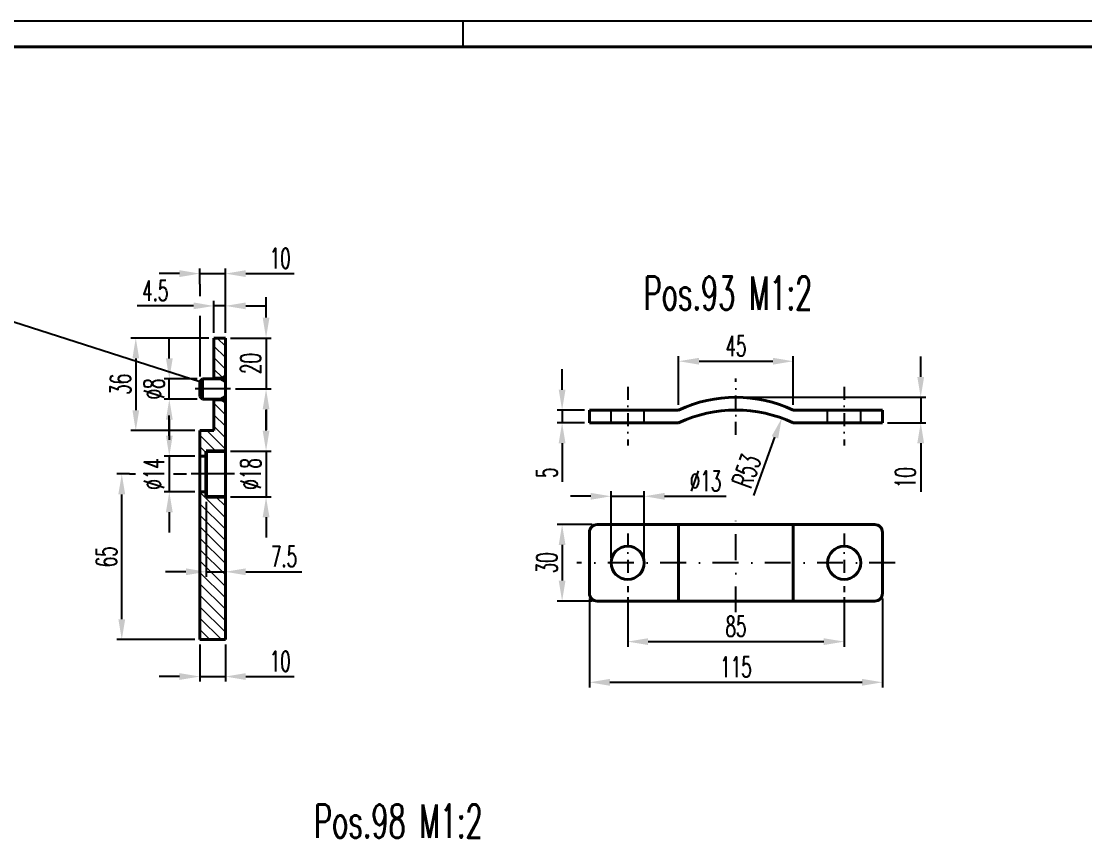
# Model space of a CAD drawing. Extents: x -620 to 569, y 5788 to 6629.
# Drawn here: x -117 to 91.7, y 6463.6 to 6623.8 of the extents above; entities that cross this region are included whole.
import ezdxf

# ---------------------------------------------------------------- set-up
doc = ezdxf.new("R2010")
doc.units = 0
doc.linetypes.add('STRICHPUNKT', pattern=[25.4, 12.7, -6.35, 0, -6.35])
doc.linetypes.add('VERDECKT', pattern=[9.525, 6.35, -3.175])
doc.layers.get('Defpoints').update_dxf_attribs({"linetype": 'CONTINUOUS'})
for name, color, linetype, lineweight in [('ACHSE', 150, 'STRICHPUNKT', 25), ('BEM', 6, 'CONTINUOUS', 25), ('SCHRAFFUR', 252, 'CONTINUOUS', 13), ('TEXT_7', 1, 'CONTINUOUS', 60), ('VERDECKT', 2, 'VERDECKT', 25), ('VOLL_03', 6, 'CONTINUOUS', 25), ('VOLL_05', 7, 'CONTINUOUS', 40)]:
    doc.layers.add(name, color=color, linetype=linetype, lineweight=lineweight)
doc.styles.add('ROMANS', font='romans.shx', dxfattribs={"width": 0.6, "height": 80})
doc.styles.get("Standard").update_dxf_attribs({"font": 'romans.shx', "width": 0.6})
doc.dimstyles.get("Standard").update_dxf_attribs({"dimtxt": 4, "dimasz": 4, "dimexe": 1, "dimexo": 1, "dimgap": 1, "dimtad": 1, "dimdsep": 46, "dimtxsty": 'Standard', "dimcen": 0, "dimclrd": 256, "dimclre": 256, "dimclrt": 256, "dimazin": 0, "dimtfac": 1, "dimtmove": 0, "dimatfit": 3, "dimfxl": 0, "dimtolj": 1, "dimtzin": 0, "dimarcsym": 0})

# ---------------------------------------------------------------- blocks, each defined once
blk = doc.blocks.new('*D115')
at = {"layer": 'BEM', "lineweight": -2}
for p, q in [((-1.27, 6518.55), (-1.27, 6531.61)), ((5.23, 6518.55), (5.23, 6531.61)), ((-5.27, 6530.61), (-9.27, 6530.61)), ((-1.27, 6530.61), (5.23, 6530.61)), ((9.23, 6530.61), (21.29, 6530.61))]:
    blk.add_line(p, q, dxfattribs=at)
at = {"layer": 'BEM'}
for points in [[(-5.27, 6531.27), (-5.27, 6529.94), (-1.27, 6530.61)], [(9.23, 6531.27), (9.23, 6529.94), (5.23, 6530.61)]]:
    blk.add_solid(points, dxfattribs=at)
at = {"layer": 'Defpoints', "color": 0}
for p in [(5.23, 6530.61), (-1.27, 6517.55), (5.23, 6517.55)]:
    blk.add_point(p, dxfattribs=at)
at = {"layer": 'BEM', "insert": (17.26, 6533.61), "char_height": 4, "attachment_point": 5}
blk.add_mtext('\\A1;%%c13', dxfattribs=at)
blk = doc.blocks.new('*D114')
at = {"layer": 'BEM', "lineweight": -2}
for p, q in [((59.5, 6554.03), (59.5, 6558.03)), ((24.23, 6550.03), (60.5, 6550.03)), ((59.5, 6550.03), (59.5, 6545.03)), ((52.98, 6545.03), (60.5, 6545.03)), ((59.5, 6541.03), (59.5, 6531.49))]:
    blk.add_line(p, q, dxfattribs=at)
at = {"layer": 'BEM'}
for points in [[(58.83, 6554.03), (60.16, 6554.03), (59.5, 6550.03)], [(58.83, 6541.03), (60.16, 6541.03), (59.5, 6545.03)]]:
    blk.add_solid(points, dxfattribs=at)
at = {"layer": 'Defpoints', "color": 0}
for p in [(23.23, 6550.03), (51.98, 6545.03), (59.5, 6545.03)]:
    blk.add_point(p, dxfattribs=at)
at = {"layer": 'BEM', "insert": (56.5, 6534.26), "char_height": 4, "attachment_point": 5, "rotation": 90}
blk.add_mtext('\\A1;10', dxfattribs=at)
blk = doc.blocks.new('*D113')
at = {"layer": 'BEM', "lineweight": -2}
for p, q in [((11.98, 6548.53), (11.98, 6558.11)), ((15.98, 6557.11), (30.48, 6557.11)), ((34.48, 6548.53), (34.48, 6558.11))]:
    blk.add_line(p, q, dxfattribs=at)
at = {"layer": 'BEM'}
for points in [[(15.98, 6557.78), (15.98, 6556.45), (11.98, 6557.11)], [(30.48, 6557.78), (30.48, 6556.45), (34.48, 6557.11)]]:
    blk.add_solid(points, dxfattribs=at)
at = {"layer": 'Defpoints', "color": 0}
for p in [(34.48, 6557.11), (11.98, 6547.53), (34.48, 6547.53)]:
    blk.add_point(p, dxfattribs=at)
at = {"layer": 'BEM', "insert": (23.23, 6560.11), "char_height": 4, "attachment_point": 5}
blk.add_mtext('\\A1;45', dxfattribs=at)
blk = doc.blocks.new('*D112')
at = {"layer": 'BEM', "lineweight": -2}
blk.add_line((26.75, 6530.74), (30.88, 6542.19), dxfattribs=at)
at = {"layer": 'BEM'}
blk.add_solid([(30.25, 6542.42), (31.51, 6541.97), (32.24, 6545.96)], dxfattribs=at)
at = {"layer": 'Defpoints', "color": 0}
for p in [(32.24, 6545.96), (23.23, 6520.97)]:
    blk.add_point(p, dxfattribs=at)
at = {"layer": 'BEM', "insert": (25.32, 6535.6), "char_height": 4, "attachment_point": 5, "rotation": 70.181}
blk.add_mtext('\\A1;R53', dxfattribs=at)
blk = doc.blocks.new('*D111')
at = {"layer": 'BEM', "lineweight": -2}
for p, q in [((-10.89, 6551.53), (-10.89, 6555.53)), ((-6.52, 6547.53), (-11.89, 6547.53)), ((-10.89, 6547.53), (-10.89, 6545.03)), ((-6.52, 6545.03), (-11.89, 6545.03)), ((-10.89, 6541.03), (-10.89, 6533.43))]:
    blk.add_line(p, q, dxfattribs=at)
at = {"layer": 'BEM'}
for points in [[(-11.56, 6551.53), (-10.23, 6551.53), (-10.89, 6547.53)], [(-11.56, 6541.03), (-10.23, 6541.03), (-10.89, 6545.03)]]:
    blk.add_solid(points, dxfattribs=at)
at = {"layer": 'Defpoints', "color": 0}
for p in [(-5.52, 6547.53), (-10.89, 6545.03), (-5.52, 6545.03)]:
    blk.add_point(p, dxfattribs=at)
at = {"layer": 'BEM', "insert": (-13.89, 6535.23), "char_height": 4, "attachment_point": 5, "rotation": 90}
blk.add_mtext('\\A1;5', dxfattribs=at)
blk = doc.blocks.new('*D110')
at = {"layer": 'BEM', "lineweight": -2}
for p, q in [((-5.52, 6510.55), (-5.52, 6493.1)), ((51.98, 6510.55), (51.98, 6493.1)), ((-1.52, 6494.1), (47.98, 6494.1))]:
    blk.add_line(p, q, dxfattribs=at)
at = {"layer": 'BEM'}
for points in [[(-1.52, 6494.77), (-1.52, 6493.43), (-5.52, 6494.1)], [(47.98, 6494.77), (47.98, 6493.43), (51.98, 6494.1)]]:
    blk.add_solid(points, dxfattribs=at)
at = {"layer": 'Defpoints', "color": 0}
for p in [(-5.52, 6511.55), (51.98, 6511.55), (51.98, 6494.1)]:
    blk.add_point(p, dxfattribs=at)
at = {"layer": 'BEM', "insert": (23.23, 6497.1), "char_height": 4, "attachment_point": 5}
blk.add_mtext('\\A1;115', dxfattribs=at)
blk = doc.blocks.new('*D109')
at = {"layer": 'BEM', "lineweight": -2}
for p, q in [((1.98, 6510.79), (1.98, 6501.09)), ((44.48, 6510.79), (44.48, 6501.09)), ((5.98, 6502.09), (40.48, 6502.09))]:
    blk.add_line(p, q, dxfattribs=at)
at = {"layer": 'BEM'}
for points in [[(5.98, 6502.75), (5.98, 6501.42), (1.98, 6502.09)], [(40.48, 6502.75), (40.48, 6501.42), (44.48, 6502.09)]]:
    blk.add_solid(points, dxfattribs=at)
at = {"layer": 'Defpoints', "color": 0}
for p in [(1.98, 6511.79), (44.48, 6511.79), (44.48, 6502.09)]:
    blk.add_point(p, dxfattribs=at)
at = {"layer": 'BEM', "insert": (23.23, 6505.09), "char_height": 4, "attachment_point": 5}
blk.add_mtext('\\A1;85', dxfattribs=at)
blk = doc.blocks.new('*D108')
at = {"layer": 'BEM', "lineweight": -2}
for p, q in [((-5.02, 6525.05), (-11.89, 6525.05)), ((-10.89, 6521.05), (-10.89, 6514.05)), ((-5.02, 6510.05), (-11.89, 6510.05))]:
    blk.add_line(p, q, dxfattribs=at)
at = {"layer": 'BEM'}
for points in [[(-11.56, 6521.05), (-10.23, 6521.05), (-10.89, 6525.05)], [(-11.56, 6514.05), (-10.23, 6514.05), (-10.89, 6510.05)]]:
    blk.add_solid(points, dxfattribs=at)
at = {"layer": 'Defpoints', "color": 0}
for p in [(-4.02, 6525.05), (-10.89, 6510.05), (-4.02, 6510.05)]:
    blk.add_point(p, dxfattribs=at)
at = {"layer": 'BEM', "insert": (-13.89, 6517.55), "char_height": 4, "attachment_point": 5, "rotation": 90}
blk.add_mtext('\\A1;30', dxfattribs=at)
blk = doc.blocks.new('*D107')
at = {"layer": 'BEM', "lineweight": -2}
for p, q in [((-81.99, 6572.26), (-81.99, 6575.31)), ((-76.99, 6562.67), (-76.99, 6575.31)), ((-85.99, 6574.31), (-89.99, 6574.31)), ((-81.99, 6574.31), (-76.99, 6574.31)), ((-72.99, 6574.31), (-63.45, 6574.31))]:
    blk.add_line(p, q, dxfattribs=at)
at = {"layer": 'BEM'}
for points in [[(-85.99, 6574.98), (-85.99, 6573.64), (-81.99, 6574.31)], [(-72.99, 6574.98), (-72.99, 6573.64), (-76.99, 6574.31)]]:
    blk.add_solid(points, dxfattribs=at)
at = {"layer": 'Defpoints', "color": 0}
for p in [(-76.99, 6574.31), (-81.99, 6571.26), (-76.99, 6561.67)]:
    blk.add_point(p, dxfattribs=at)
at = {"layer": 'BEM', "insert": (-66.22, 6577.31), "char_height": 4, "attachment_point": 5}
blk.add_mtext('\\A1;10', dxfattribs=at)
blk = doc.blocks.new('*D106')
at = {"layer": 'BEM', "lineweight": -2}
for p, q in [((-95.82, 6534.99), (-98.32, 6534.99)), ((-97.32, 6506.49), (-97.32, 6530.99)), ((-82.99, 6502.49), (-98.32, 6502.49))]:
    blk.add_line(p, q, dxfattribs=at)
at = {"layer": 'BEM'}
for points in [[(-97.99, 6530.99), (-96.65, 6530.99), (-97.32, 6534.99)], [(-97.99, 6506.49), (-96.65, 6506.49), (-97.32, 6502.49)]]:
    blk.add_solid(points, dxfattribs=at)
at = {"layer": 'Defpoints', "color": 0}
for p in [(-97.32, 6534.99), (-94.82, 6534.99), (-81.99, 6502.49)]:
    blk.add_point(p, dxfattribs=at)
at = {"layer": 'BEM', "insert": (-100.32, 6518.74), "char_height": 4, "attachment_point": 5, "rotation": 90}
blk.add_mtext('\\A1;65', dxfattribs=at)
blk = doc.blocks.new('*D101')
at = {"layer": 'BEM', "lineweight": -2}
for p, q in [((-87.99, 6542.49), (-87.99, 6546.49)), ((-82.99, 6538.49), (-88.99, 6538.49)), ((-87.99, 6538.49), (-87.99, 6531.49)), ((-82.99, 6531.49), (-88.99, 6531.49)), ((-87.99, 6527.49), (-87.99, 6523.49))]:
    blk.add_line(p, q, dxfattribs=at)
at = {"layer": 'BEM'}
for points in [[(-88.65, 6542.49), (-87.32, 6542.49), (-87.99, 6538.49)], [(-88.65, 6527.49), (-87.32, 6527.49), (-87.99, 6531.49)]]:
    blk.add_solid(points, dxfattribs=at)
at = {"layer": 'Defpoints', "color": 0}
for p in [(-81.99, 6538.49), (-87.99, 6531.49), (-81.99, 6531.49)]:
    blk.add_point(p, dxfattribs=at)
at = {"layer": 'BEM', "insert": (-90.99, 6534.99), "char_height": 4, "attachment_point": 5, "rotation": 90}
blk.add_mtext('\\A1;%%c14', dxfattribs=at)
blk = doc.blocks.new('*D100')
at = {"layer": 'BEM', "lineweight": -2}
for p, q in [((-69, 6543.49), (-69, 6547.49)), ((-75.99, 6539.49), (-68, 6539.49)), ((-69, 6539.49), (-69, 6530.49)), ((-75.99, 6530.49), (-68, 6530.49)), ((-69, 6526.49), (-69, 6522.49))]:
    blk.add_line(p, q, dxfattribs=at)
at = {"layer": 'BEM'}
for points in [[(-69.66, 6543.49), (-68.33, 6543.49), (-69, 6539.49)], [(-69.66, 6526.49), (-68.33, 6526.49), (-69, 6530.49)]]:
    blk.add_solid(points, dxfattribs=at)
at = {"layer": 'Defpoints', "color": 0}
for p in [(-76.99, 6539.49), (-76.99, 6530.49), (-69, 6530.49)]:
    blk.add_point(p, dxfattribs=at)
at = {"layer": 'BEM', "insert": (-72, 6534.99), "char_height": 4, "attachment_point": 5, "rotation": 90}
blk.add_mtext('\\A1;%%c18', dxfattribs=at)
blk = doc.blocks.new('*D99')
at = {"layer": 'BEM', "lineweight": -2}
for p, q in [((-80.74, 6529.49), (-80.74, 6514.79)), ((-76.99, 6529.49), (-76.99, 6514.79)), ((-84.74, 6515.79), (-88.74, 6515.79)), ((-80.74, 6515.79), (-76.99, 6515.79)), ((-72.99, 6515.79), (-61.96, 6515.79))]:
    blk.add_line(p, q, dxfattribs=at)
at = {"layer": 'BEM'}
for points in [[(-84.74, 6516.46), (-84.74, 6515.13), (-80.74, 6515.79)], [(-72.99, 6516.46), (-72.99, 6515.13), (-76.99, 6515.79)]]:
    blk.add_solid(points, dxfattribs=at)
at = {"layer": 'Defpoints', "color": 0}
for p in [(-80.74, 6530.49), (-76.99, 6530.49), (-76.99, 6515.79)]:
    blk.add_point(p, dxfattribs=at)
at = {"layer": 'BEM', "insert": (-65.47, 6518.79), "char_height": 4, "attachment_point": 5}
blk.add_mtext('\\A1;7.5', dxfattribs=at)
blk = doc.blocks.new('*D98')
at = {"layer": 'BEM', "lineweight": -2}
for p, q in [((-79.24, 6562.67), (-79.24, 6568.97)), ((-76.99, 6562.67), (-76.99, 6568.97)), ((-83.24, 6567.97), (-94.27, 6567.97)), ((-76.99, 6567.97), (-79.24, 6567.97)), ((-72.99, 6567.97), (-68.99, 6567.97))]:
    blk.add_line(p, q, dxfattribs=at)
at = {"layer": 'BEM'}
for points in [[(-83.24, 6568.64), (-83.24, 6567.31), (-79.24, 6567.97)], [(-72.99, 6568.64), (-72.99, 6567.31), (-76.99, 6567.97)]]:
    blk.add_solid(points, dxfattribs=at)
at = {"layer": 'Defpoints', "color": 0}
for p in [(-76.99, 6567.97), (-79.24, 6561.67), (-76.99, 6561.67)]:
    blk.add_point(p, dxfattribs=at)
at = {"layer": 'BEM', "insert": (-90.75, 6570.97), "char_height": 4, "attachment_point": 5}
blk.add_mtext('\\A1;4.5', dxfattribs=at)
blk = doc.blocks.new('*D97')
at = {"layer": 'BEM', "lineweight": -2}
for p, q in [((-81.99, 6501.49), (-81.99, 6494.23)), ((-76.99, 6501.49), (-76.99, 6494.23)), ((-85.99, 6495.23), (-89.99, 6495.23)), ((-81.99, 6495.23), (-76.99, 6495.23)), ((-72.99, 6495.23), (-63.45, 6495.23))]:
    blk.add_line(p, q, dxfattribs=at)
at = {"layer": 'BEM'}
for points in [[(-85.99, 6495.9), (-85.99, 6494.57), (-81.99, 6495.23)], [(-72.99, 6495.9), (-72.99, 6494.57), (-76.99, 6495.23)]]:
    blk.add_solid(points, dxfattribs=at)
at = {"layer": 'Defpoints', "color": 0}
for p in [(-81.99, 6502.49), (-76.99, 6502.49), (-76.99, 6495.23)]:
    blk.add_point(p, dxfattribs=at)
at = {"layer": 'BEM', "insert": (-66.22, 6498.23), "char_height": 4, "attachment_point": 5}
blk.add_mtext('\\A1;10', dxfattribs=at)
blk = doc.blocks.new('*D96')
at = {"layer": 'BEM', "lineweight": -2}
for p, q in [((-69, 6565.67), (-69, 6569.67)), ((-75.99, 6561.67), (-68, 6561.67)), ((-69, 6561.67), (-69, 6551.67)), ((-75, 6551.67), (-68, 6551.67)), ((-69, 6547.67), (-69, 6543.67))]:
    blk.add_line(p, q, dxfattribs=at)
at = {"layer": 'BEM'}
for points in [[(-69.66, 6565.67), (-68.33, 6565.67), (-69, 6561.67)], [(-69.66, 6547.67), (-68.33, 6547.67), (-69, 6551.67)]]:
    blk.add_solid(points, dxfattribs=at)
at = {"layer": 'Defpoints', "color": 0}
for p in [(-76.99, 6561.67), (-76, 6551.67), (-69, 6551.67)]:
    blk.add_point(p, dxfattribs=at)
at = {"layer": 'BEM', "insert": (-72, 6556.67), "char_height": 4, "attachment_point": 5, "rotation": 90}
blk.add_mtext('\\A1;20', dxfattribs=at)
blk = doc.blocks.new('*D95')
at = {"layer": 'BEM', "lineweight": -2}
for p, q in [((-80.24, 6561.67), (-95.57, 6561.67)), ((-94.57, 6557.67), (-94.57, 6547.49)), ((-82.99, 6543.49), (-95.57, 6543.49))]:
    blk.add_line(p, q, dxfattribs=at)
at = {"layer": 'BEM'}
for points in [[(-95.23, 6557.67), (-93.9, 6557.67), (-94.57, 6561.67)], [(-95.23, 6547.49), (-93.9, 6547.49), (-94.57, 6543.49)]]:
    blk.add_solid(points, dxfattribs=at)
at = {"layer": 'Defpoints', "color": 0}
for p in [(-79.24, 6561.67), (-94.57, 6543.49), (-81.99, 6543.49)]:
    blk.add_point(p, dxfattribs=at)
at = {"layer": 'BEM', "insert": (-97.57, 6552.58), "char_height": 4, "attachment_point": 5, "rotation": 90}
blk.add_mtext('\\A1;36', dxfattribs=at)
blk = doc.blocks.new('*D94')
at = {"layer": 'BEM', "lineweight": -2}
for p, q in [((-87.99, 6557.67), (-87.99, 6561.67)), ((-82.49, 6553.67), (-88.99, 6553.67)), ((-87.99, 6549.67), (-87.99, 6553.67)), ((-82.49, 6549.67), (-88.99, 6549.67)), ((-87.99, 6545.67), (-87.99, 6541.67))]:
    blk.add_line(p, q, dxfattribs=at)
at = {"layer": 'BEM'}
for points in [[(-88.65, 6557.67), (-87.32, 6557.67), (-87.99, 6553.67)], [(-88.65, 6545.67), (-87.32, 6545.67), (-87.99, 6549.67)]]:
    blk.add_solid(points, dxfattribs=at)
at = {"layer": 'Defpoints', "color": 0}
for p in [(-87.99, 6553.67), (-81.49, 6553.67), (-81.49, 6549.67)]:
    blk.add_point(p, dxfattribs=at)
at = {"layer": 'BEM', "insert": (-90.99, 6551.67), "char_height": 4, "attachment_point": 5, "rotation": 90}
blk.add_mtext('\\A1;%%c8', dxfattribs=at)

msp = doc.modelspace()

# ---------------------------------------------------------------- hatches: boundary and pattern name
at = {"layer": 'SCHRAFFUR'}
h = msp.add_hatch(dxfattribs=at)
h.set_pattern_fill('ANSI31', color=256, scale=0.5, style=0)
h.set_pattern_definition([(135, (2460.9304, 7216.8776), (1.122532, 1.122532), [])])
h.paths.add_polyline_path([(-79.2379, 6553.7917), (-77.7714, 6553.7917), (-76.9879, 6554.2441), (-76.9879, 6561.6667), (-79.2379, 6561.6667)])
h.paths.add_polyline_path([(-79.2379, 6543.4867), (-81.9879, 6543.4867), (-81.9879, 6538.4867), (-80.7379, 6538.4867), (-80.7379, 6539.4867), (-76.9879, 6539.4867), (-76.9879, 6549.0894), (-77.7714, 6549.5417), (-79.2379, 6549.5417)])
h.paths.add_polyline_path([(-76.9879, 6530.4867), (-80.7379, 6530.4867), (-80.7379, 6531.4867), (-81.9879, 6531.4867), (-81.9879, 6502.4867), (-76.9879, 6502.4867)])
for points in [[(-76.9879, 6553.0894), (-77.9879, 6553.6667), (-76.9879, 6554.2441)], [(-76.9879, 6550.2441), (-76.9879, 6549.0894), (-77.9879, 6549.6667)]]:
    msp.add_hatch(color=256, dxfattribs=at).paths.add_polyline_path(points)

# ---------------------------------------------------------------- linework, layer by layer
at = {"layer": 'ACHSE', "ltscale": 0.2}
for p, q in [((23.2311, 6542.6829), (23.2311, 6553.693)), ((1.9811, 6552.0994), (1.9811, 6540.5923)), ((44.4811, 6552.0994), (44.4811, 6540.5923)), ((1.9811, 6523.3), (1.9811, 6511.7929)), ((44.4811, 6523.3), (44.4811, 6511.7929))]:
    msp.add_line(p, q, dxfattribs=at)
at = {"layer": 'ACHSE'}
for p, q in [((-75.9976, 6551.6667), (-82.945, 6551.6667)), ((-75.2056, 6534.9867), (-83.6933, 6534.9867))]:
    msp.add_line(p, q, dxfattribs=at)
at = {"layer": 'ACHSE', "ltscale": 0.4}
for p, q in [((23.2311, 6507.8392), (23.2311, 6527.9322)), ((54.4811, 6517.5465), (-8.0189, 6517.5465))]:
    msp.add_line(p, q, dxfattribs=at)
at = {"layer": 'BEM'}
for p, q in [((-81.9879, 6572.2634), (-81.9879, 6569.8804)), ((-130.6671, 6568.7035), (-81.9879, 6553.1667)), ((-81.9879, 6566.0508), (-81.9879, 6554.1365)), ((-95.8167, 6534.9867), (-94.6017, 6534.9867)), ((-87.1422, 6534.9867), (-84.6368, 6534.9867))]:
    msp.add_line(p, q, dxfattribs=at)
at = {"layer": 'VERDECKT'}
for p, q in [((-1.2689, 6545.0286), (-1.2689, 6547.5286)), ((5.2311, 6545.0286), (5.2311, 6547.5286)), ((41.2311, 6545.0286), (41.2311, 6547.5286)), ((47.7311, 6545.0286), (47.7311, 6547.5286))]:
    msp.add_line(p, q, dxfattribs=at)
at = {"layer": 'VOLL_03', "ltscale": 0.8}
msp.add_line((563.6217, 6623.8285), (-615.3783, 6623.8285), dxfattribs=at)
at = {"layer": 'VOLL_03'}
msp.add_line((-30.3783, 6623.8285), (-30.3783, 6618.8285), dxfattribs=at)
at = {"layer": 'VOLL_05', "ltscale": 0.8}
msp.add_line((558.6217, 6618.8285), (-610.3783, 6618.8285), dxfattribs=at)
at = {"layer": 'VOLL_05'}
for p, q in [((-76.9879, 6561.6667), (-79.2379, 6561.6667)), ((-79.2379, 6561.6667), (-79.2379, 6553.6667)), ((-76.9879, 6561.6667), (-76.9879, 6502.4867)), ((-81.4879, 6553.6667), (-81.9879, 6553.1667)), ((-81.9879, 6550.1667), (-81.9879, 6553.1667)), ((-77.9879, 6553.6667), (-81.4879, 6553.6667)), ((-81.4879, 6549.6667), (-81.4879, 6553.6667)), ((-77.7714, 6553.7917), (-79.2379, 6553.7917)), ((-77.9879, 6553.6667), (-76.9879, 6554.2441)), ((-77.9879, 6553.6667), (-76.9879, 6553.0894)), ((-81.9879, 6550.1667), (-81.4879, 6549.6667)), ((-77.9879, 6549.6667), (-76.9879, 6550.2441)), ((-77.9879, 6549.6667), (-81.4879, 6549.6667)), ((-79.2379, 6549.6667), (-79.2379, 6543.4867)), ((-77.7714, 6549.5417), (-79.2379, 6549.5417)), ((-77.9879, 6549.6667), (-76.9879, 6549.0894)), ((-5.5189, 6547.5286), (11.9811, 6547.5286)), ((-5.5189, 6545.0286), (-5.5189, 6547.5286)), ((34.4811, 6547.5286), (51.9811, 6547.5286)), ((51.9811, 6545.0286), (51.9811, 6547.5286)), ((-5.5189, 6545.0286), (11.9811, 6545.0286)), ((34.4811, 6545.0286), (51.9811, 6545.0286)), ((-79.2379, 6543.4867), (-81.9879, 6543.4867)), ((-81.9879, 6543.4867), (-81.9879, 6531.6117)), ((-81.9879, 6538.4867), (-80.7379, 6538.4867)), ((-81.9879, 6531.6117), (-81.9879, 6502.4867)), ((-81.9879, 6526.4867), (-81.9879, 6531.6117)), ((-81.9879, 6531.4867), (-80.7379, 6531.4867)), ((-5.5189, 6511.5465), (-5.5189, 6523.5465)), ((-4.0189, 6525.0465), (50.4811, 6525.0465)), ((11.9811, 6510.0465), (11.9811, 6525.0465)), ((34.4811, 6510.0465), (34.4811, 6525.0465)), ((51.9811, 6511.5465), (51.9811, 6523.5465)), ((-4.0189, 6510.0465), (50.4811, 6510.0465)), ((-76.9879, 6502.4867), (-81.9879, 6502.4867))]:
    msp.add_line(p, q, dxfattribs=at)
at = {"layer": 'VOLL_05', "color": 7, "linetype": 'Continuous', "lineweight": 50}
for p, q in [((-80.7379, 6539.4867), (-80.7379, 6530.4867)), ((-80.7379, 6539.4867), (-76.9879, 6539.4867)), ((-80.7379, 6530.4867), (-76.9879, 6530.4867))]:
    msp.add_line(p, q, dxfattribs=at)
at = {"layer": 'VOLL_05'}
for centre in [(1.9811, 6517.5465), (44.4811, 6517.5465)]:
    msp.add_circle(centre, 3.25, dxfattribs=at)
for centre, radius, start, end in [((23.2311, 6523.4661), 26.5625, 64.942385, 115.057615), ((23.2311, 6520.9661), 26.5625, 64.942385, 115.057615), ((-4.0189, 6523.5465), 1.5, 90, 180), ((50.4811, 6523.5465), 1.5, 0, 90), ((-4.0189, 6511.5465), 1.5, 180, 270), ((50.4811, 6511.5465), 1.5, 270, 0)]:
    msp.add_arc(centre, radius, start, end, dxfattribs=at)

# ---------------------------------------------------------------- texts
at = {"layer": 'TEXT_7', "style": 'ROMANS', "width": 0.6}
for s, p in [('Pos.93 M1:2', (5.1158, 6567.2217)), ('Pos.98 M1:2', (-59.5819, 6463.6018))]:
    msp.add_text(s, height=6.534407, dxfattribs=at).set_placement(p)

# ---------------------------------------------------------------- dimensions: what is measured, and where the dimension line sits
at = {"layer": 'BEM'}
for base, p1, p2, picture, middle in [((-76.9879, 6574.3095), (-81.9879, 6571.2634), (-76.9879, 6561.6667), '*D107', (-66.2165, 6577.3095)), ((34.4811, 6557.1123), (11.9811, 6547.5286), (34.4811, 6547.5286), '*D113', (23.2311, 6560.1123)), ((-76.9879, 6515.7926), (-80.7379, 6530.4867), (-76.9879, 6530.4867), '*D99', (-65.4736, 6518.7926)), ((51.9811, 6494.1008), (-5.5189, 6511.5465), (51.9811, 6511.5465), '*D110', (23.2311, 6497.1008)), ((44.4811, 6502.0861), (1.9811, 6511.7929), (44.4811, 6511.7929), '*D109', (23.2311, 6505.0861)), ((-76.9879, 6495.234), (-81.9879, 6502.4867), (-76.9879, 6502.4867), '*D97', (-66.2165, 6498.234))]:
    dim = msp.add_linear_dim(base=base, p1=p1, p2=p2, dimstyle='Standard', override={"dimlfac": 2}, dxfattribs=at)
    dim.commit()
    dim.dimension.update_dxf_attribs({"geometry": picture, "text_midpoint": middle})
dim = msp.add_linear_dim(base=(-76.9879, 6567.9725), p1=(-79.2379, 6561.6667), p2=(-76.9879, 6561.6667), dimstyle='Standard', override={"dimlfac": 2}, dxfattribs=at)
dim.commit()
dim.dimension.update_dxf_attribs({"geometry": '*D98', "text_midpoint": (-90.7522, 6567.9725), "dimtype": 128})
for base, p1, p2, picture, middle in [((-68.9952, 6551.6667), (-76.9879, 6561.6667), (-75.9976, 6551.6667), '*D96', (-71.9952, 6556.6667)), ((59.4964, 6545.0286), (23.2311, 6550.0286), (51.9811, 6545.0286), '*D114', (56.4964, 6534.2572)), ((-10.8932, 6545.0286), (-5.5189, 6547.5286), (-5.5189, 6545.0286), '*D111', (-13.8932, 6535.2286)), ((-97.3214, 6534.9867), (-81.9879, 6502.4867), (-94.8167, 6534.9867), '*D106', (-100.3214, 6518.7367)), ((-10.8932, 6510.0465), (-4.0189, 6525.0465), (-4.0189, 6510.0465), '*D108', (-13.8932, 6517.5465))]:
    dim = msp.add_linear_dim(base=base, p1=p1, p2=p2, angle=90, dimstyle='Standard', override={"dimlfac": 2}, dxfattribs=at)
    dim.commit()
    dim.dimension.update_dxf_attribs({"geometry": picture, "text_midpoint": middle})
for base, p1, p2, text, picture, middle in [((-94.566, 6543.4867), (-79.2379, 6561.6667), (-81.9879, 6543.4867), '36', '*D95', (-97.566, 6552.5767)), ((-68.9952, 6530.4867), (-76.9879, 6539.4867), (-76.9879, 6530.4867), '%%c<>', '*D100', (-71.9952, 6534.9867))]:
    dim = msp.add_linear_dim(base=base, p1=p1, p2=p2, angle=90, text=text, dimstyle='Standard', override={"dimlfac": 2}, dxfattribs=at)
    dim.commit()
    dim.dimension.update_dxf_attribs({"geometry": picture, "text_midpoint": middle})
for base, p1, p2, picture, middle in [((-87.9871, 6553.6667), (-81.4879, 6549.6667), (-81.4879, 6553.6667), '*D94', (-87.9871, 6551.6667)), ((-87.9871, 6531.4867), (-81.9879, 6538.4867), (-81.9879, 6531.4867), '*D101', (-87.9871, 6534.9867))]:
    dim = msp.add_linear_dim(base=base, p1=p1, p2=p2, angle=90, text='%%c<>', dimstyle='Standard', override={"dimlfac": 2}, dxfattribs=at)
    dim.commit()
    dim.dimension.update_dxf_attribs({"geometry": picture, "text_midpoint": middle, "dimtype": 128})
dim = msp.add_radius_dim(center=(23.2311, 6520.9661), mpoint=(32.2371, 6545.9553), text='R53', dimstyle='Standard', override={"dimlfac": 2}, dxfattribs=at)
dim.commit()
dim.dimension.update_dxf_attribs({"geometry": '*D112', "text_midpoint": (28.1395, 6534.5854), "dimtype": 132})
dim = msp.add_linear_dim(base=(5.2311, 6530.6059), p1=(-1.2689, 6517.5465), p2=(5.2311, 6517.5465), text='%%c<>', dimstyle='Standard', override={"dimlfac": 2}, dxfattribs=at)
dim.commit()
dim.dimension.update_dxf_attribs({"geometry": '*D115', "text_midpoint": (17.2597, 6533.6059)})

doc.saveas('drawing.dxf')
